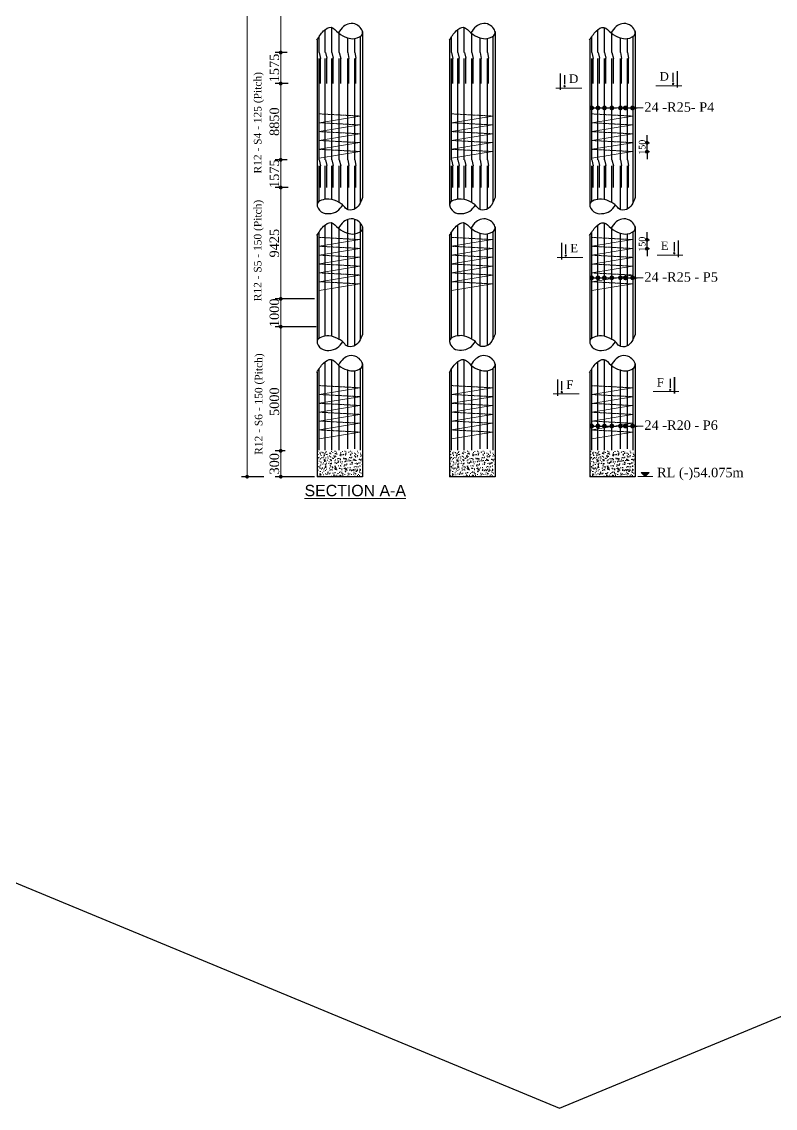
# Model space of a CAD drawing. Header units: millimetres. Extents: x -684453 to 35267, y -286696 to 273430.
# Drawn here: x -294700 to -274802, y 67768 to 96444 of the extents above; entities that cross this region are included whole.
import ezdxf

# ---------------------------------------------------------------- set-up
doc = ezdxf.new("R2010")
doc.units = ezdxf.units.MM
doc.header["$PDMODE"] = 2
doc.linetypes.add('DASHEDX2', pattern=[38.1, 25.4, -12.7])
doc.layers.get('Defpoints').update_dxf_attribs({"lineweight": 13})
for name, color, linetype, lineweight in [('Binder', 136, 'Continuous', 15), ('dim', 4, 'Continuous', 25), ('Dimision', 4, 'Continuous', 9), ('hatch', 65, 'Continuous', 9), ('Pire Line', 11, 'Continuous', 25), ('Reinf.', 12, 'Continuous', 30), ('Text', 7, 'Continuous', 15)]:
    doc.layers.add(name, color=color, linetype=linetype, lineweight=lineweight)
doc.styles.add('ROMANS', font='arial.ttf', dxfattribs={"height": 200})
doc.styles.get("Standard").update_dxf_attribs({"font": 'times.ttf'})
doc.linetypes.add('BATTING', pattern='A,0.00254,-2.54,[134,ltypeshp.shx,S=2.54,R=0,X=-2.54,Y=0],-5.08,[134,ltypeshp.shx,S=2.54,R=180,X=2.54,Y=0],-2.54', length=10.16254)
doc.dimstyles.new('ISO-25', dxfattribs={"dimtxt": 175, "dimasz": 100, "dimexe": 65, "dimexo": 115.625, "dimgap": 40, "dimtad": 1, "dimtoh": 1, "dimdec": 0, "dimtxsty": 'Standard', "dimblk": 'DOT', "dimcen": 300, "dimclrd": 256, "dimclre": 256, "dimclrt": 256, "dimadec": 0, "dimazin": 0, "dimtfac": 1, "dimtdec": 0, "dimtix": 1, "dimtmove": 0, "dimatfit": 3, "dimldrblk": 'DOT', "dimfxl": 75, "dimlwd": -1, "dimarcsym": 0})

# ---------------------------------------------------------------- blocks, each defined once
blk = doc.blocks.new('_Dot')
at = {"color": 0, "linetype": 'ByBlock', "lineweight": -2}
blk.add_line((-0.5, 0), (-1, 0), dxfattribs=at)
at = {"color": 0, "linetype": 'ByBlock', "const_width": 0.5}
blk.add_lwpolyline([(-0.25, 0, 1), (0.25, 0, 1)], format="xyb", close=True, dxfattribs=at)
blk = doc.blocks.new('*D362')
at = {"layer": 'Defpoints', "color": 0, "ltscale": 3, "transparency": 16777216}
for p in [(-287861, 99259), (-287548, 99259), (-287579, 95631)]:
    blk.add_point(p, dxfattribs=at)
at = {"layer": 'Dimision', "color": 1, "lineweight": -2, "ltscale": 3, "transparency": 16777216}
for p, q in [((-287664, 99259), (-288011, 99259)), ((-287694, 95631), (-288011, 95631))]:
    blk.add_line(p, q, dxfattribs=at)
at = {"layer": 'Dimision', "ltscale": 3, "transparency": 16777216}
blk.add_line((-287861, 95731), (-287861, 99159), dxfattribs=at)
at = {"layer": 'Dimision', "ltscale": 3, "transparency": 16777216, "xscale": 100, "yscale": 100, "zscale": 100}
for p, rotation in [((-287861, 99259), 90), ((-287861, 95631), 270)]:
    blk.add_blockref('_Dot', p, dxfattribs=dict(at, rotation=rotation))
at = {"layer": 'Dimision', "ltscale": 3, "transparency": 16777216, "insert": (-288028, 97445), "char_height": 250, "attachment_point": 5, "rotation": 90}
blk.add_mtext('8400', dxfattribs=at)
blk = doc.blocks.new('*D366')
at = {"layer": 'Defpoints', "color": 0, "ltscale": 3, "transparency": 16777216}
for p in [(-287632, 85118), (-287861, 84437), (-287572, 84437)]:
    blk.add_point(p, dxfattribs=at)
at = {"layer": 'Dimision', "color": 1, "lineweight": -2, "ltscale": 3, "transparency": 16777216}
for p, q in [((-287748, 85118), (-288011, 85118)), ((-287687, 84437), (-288011, 84437))]:
    blk.add_line(p, q, dxfattribs=at)
at = {"layer": 'Dimision', "ltscale": 3, "transparency": 16777216}
blk.add_line((-287861, 85018), (-287861, 84537), dxfattribs=at)
at = {"layer": 'Dimision', "ltscale": 3, "transparency": 16777216, "xscale": 100, "yscale": 100, "zscale": 100}
for p, rotation in [((-287861, 85118), 90), ((-287861, 84437), 270)]:
    blk.add_blockref('_Dot', p, dxfattribs=dict(at, rotation=rotation))
at = {"layer": 'Dimision', "ltscale": 3, "transparency": 16777216, "insert": (-288028, 84777), "char_height": 250, "attachment_point": 5, "rotation": 90}
blk.add_mtext('300', dxfattribs=at)
blk = doc.blocks.new('*D368')
at = {"layer": 'Defpoints', "color": 0, "ltscale": 3, "transparency": 16777216}
for p in [(-288749, 116816), (-288361, 116816), (-288194, 84437)]:
    blk.add_point(p, dxfattribs=at)
at = {"layer": 'Dimision', "color": 1, "lineweight": -2, "ltscale": 3, "transparency": 16777216}
for p, q in [((-288477, 116816), (-288899, 116816)), ((-288310, 84437), (-288899, 84437))]:
    blk.add_line(p, q, dxfattribs=at)
at = {"layer": 'Dimision', "ltscale": 3, "transparency": 16777216}
blk.add_line((-288749, 84537), (-288749, 116716), dxfattribs=at)
at = {"layer": 'Dimision', "ltscale": 3, "transparency": 16777216, "xscale": 100, "yscale": 100, "zscale": 100}
for p, rotation in [((-288749, 116816), 90), ((-288749, 84437), 270)]:
    blk.add_blockref('_Dot', p, dxfattribs=dict(at, rotation=rotation))
at = {"layer": 'Dimision', "ltscale": 3, "transparency": 16777216, "insert": (-288916, 100626), "char_height": 250, "attachment_point": 5, "rotation": 90}
blk.add_mtext('59552', dxfattribs=at)
blk = doc.blocks.new('*D370')
at = {"layer": 'Defpoints', "color": 0, "ltscale": 3, "transparency": 16777216}
for p in [(-287861, 95631), (-287579, 95631), (-287548, 94813)]:
    blk.add_point(p, dxfattribs=at)
at = {"layer": 'Dimision', "color": 1, "lineweight": -2, "ltscale": 3, "transparency": 16777216}
for p, q in [((-287694, 95631), (-288011, 95631)), ((-287664, 94813), (-288011, 94813))]:
    blk.add_line(p, q, dxfattribs=at)
at = {"layer": 'Dimision', "ltscale": 3, "transparency": 16777216}
blk.add_line((-287861, 94913), (-287861, 95531), dxfattribs=at)
at = {"layer": 'Dimision', "ltscale": 3, "transparency": 16777216, "xscale": 100, "yscale": 100, "zscale": 100}
for p, rotation in [((-287861, 95631), 90), ((-287861, 94813), 270)]:
    blk.add_blockref('_Dot', p, dxfattribs=dict(at, rotation=rotation))
at = {"layer": 'Dimision', "ltscale": 3, "transparency": 16777216, "insert": (-288029, 95222), "char_height": 250, "attachment_point": 5, "rotation": 90}
blk.add_mtext('1575', dxfattribs=at)
blk = doc.blocks.new('*D369')
at = {"layer": 'Defpoints', "color": 0, "ltscale": 3, "transparency": 16777216}
for p in [(-287579, 94813), (-287861, 92800), (-287579, 92800)]:
    blk.add_point(p, dxfattribs=at)
at = {"layer": 'Dimision', "color": 1, "lineweight": -2, "ltscale": 3, "transparency": 16777216}
for p, q in [((-287694, 94813), (-288011, 94813)), ((-287694, 92800), (-288011, 92800))]:
    blk.add_line(p, q, dxfattribs=at)
at = {"layer": 'Dimision', "ltscale": 3, "transparency": 16777216}
blk.add_line((-287861, 94713), (-287861, 92900), dxfattribs=at)
at = {"layer": 'Dimision', "ltscale": 3, "transparency": 16777216, "xscale": 100, "yscale": 100, "zscale": 100}
for p, rotation in [((-287861, 94813), 90), ((-287861, 92800), 270)]:
    blk.add_blockref('_Dot', p, dxfattribs=dict(at, rotation=rotation))
at = {"layer": 'Dimision', "ltscale": 3, "transparency": 16777216, "insert": (-288028, 93806), "char_height": 250, "attachment_point": 5, "rotation": 90}
blk.add_mtext('8850', dxfattribs=at)
blk = doc.blocks.new('*D422')
at = {"layer": 'Defpoints', "color": 0, "ltscale": 3, "transparency": 16777216}
for p in [(-287861, 92800), (-287579, 92800), (-287548, 92069)]:
    blk.add_point(p, dxfattribs=at)
at = {"layer": 'Dimision', "ltscale": 3, "transparency": 16777216}
for p, q in [((-287861, 92900), (-287861, 93000)), ((-287861, 92069), (-287861, 92800)), ((-287861, 91969), (-287861, 91869))]:
    blk.add_line(p, q, dxfattribs=at)
at = {"layer": 'Dimision', "color": 1, "lineweight": -2, "ltscale": 3, "transparency": 16777216}
for p, q in [((-287694, 92800), (-288011, 92800)), ((-287664, 92069), (-288011, 92069))]:
    blk.add_line(p, q, dxfattribs=at)
at = {"layer": 'Dimision', "ltscale": 3, "transparency": 16777216, "xscale": 100, "yscale": 100, "zscale": 100}
for p, rotation in [((-287861, 92800), 270), ((-287861, 92069), 90)]:
    blk.add_blockref('_Dot', p, dxfattribs=dict(at, rotation=rotation))
at = {"layer": 'Dimision', "ltscale": 3, "transparency": 16777216, "insert": (-288029, 92435), "char_height": 250, "attachment_point": 5, "rotation": 90}
blk.add_mtext('1575', dxfattribs=at)
blk = doc.blocks.new('*D424')
at = {"layer": 'Defpoints', "color": 0, "ltscale": 3, "transparency": 16777216}
for p in [(-287861, 92069), (-287579, 92069), (-286902, 89130)]:
    blk.add_point(p, dxfattribs=at)
at = {"layer": 'Dimision', "color": 1, "lineweight": -2, "ltscale": 3, "transparency": 16777216}
for p, q in [((-287694, 92069), (-288011, 92069)), ((-287018, 89130), (-288011, 89130))]:
    blk.add_line(p, q, dxfattribs=at)
at = {"layer": 'Dimision', "ltscale": 3, "transparency": 16777216}
blk.add_line((-287861, 89230), (-287861, 91969), dxfattribs=at)
at = {"layer": 'Dimision', "ltscale": 3, "transparency": 16777216, "xscale": 100, "yscale": 100, "zscale": 100}
for p, rotation in [((-287861, 92069), 90), ((-287861, 89130), 270)]:
    blk.add_blockref('_Dot', p, dxfattribs=dict(at, rotation=rotation))
at = {"layer": 'Dimision', "ltscale": 3, "transparency": 16777216, "insert": (-288029, 90599), "char_height": 250, "attachment_point": 5, "rotation": 90}
blk.add_mtext('9425', dxfattribs=at)
blk = doc.blocks.new('*D432')
at = {"layer": 'Defpoints', "color": 0, "ltscale": 3, "transparency": 16777216}
for p in [(-278597, 93248), (-278188, 93248), (-278612, 93015)]:
    blk.add_point(p, dxfattribs=at)
at = {"layer": 'Pire Line', "linetype": 'Continuous', "lineweight": -2, "ltscale": 3, "transparency": 16777216}
for p, q in [((-278223, 93248), (-278123, 93248)), ((-278223, 93015), (-278123, 93015))]:
    blk.add_line(p, q, dxfattribs=at)
at = {"layer": 'Pire Line', "linetype": 'Continuous', "ltscale": 3, "transparency": 16777216}
for p, q in [((-278188, 93348), (-278188, 93448)), ((-278188, 93015), (-278188, 93248)), ((-278188, 92915), (-278188, 92815))]:
    blk.add_line(p, q, dxfattribs=at)
at = {"layer": 'Pire Line', "ltscale": 3, "transparency": 16777216, "xscale": 100, "yscale": 100, "zscale": 100}
for p, rotation in [((-278188, 93248), 270), ((-278188, 93015), 90)]:
    blk.add_blockref('_Dot', p, dxfattribs=dict(at, rotation=rotation))
at = {"layer": 'Pire Line', "ltscale": 3, "transparency": 16777216, "insert": (-278317, 93132), "char_height": 175, "attachment_point": 5, "rotation": 90}
blk.add_mtext('150', dxfattribs=at)
blk = doc.blocks.new('*D433')
at = {"layer": 'Defpoints', "color": 0, "ltscale": 3, "transparency": 16777216}
for p in [(-278597, 90689), (-278188, 90689), (-278612, 90456)]:
    blk.add_point(p, dxfattribs=at)
at = {"layer": 'Pire Line', "linetype": 'Continuous', "lineweight": -2, "ltscale": 3, "transparency": 16777216}
for p, q in [((-278223, 90689), (-278123, 90689)), ((-278223, 90456), (-278123, 90456))]:
    blk.add_line(p, q, dxfattribs=at)
at = {"layer": 'Pire Line', "linetype": 'Continuous', "ltscale": 3, "transparency": 16777216}
for p, q in [((-278188, 90789), (-278188, 90889)), ((-278188, 90456), (-278188, 90689)), ((-278188, 90356), (-278188, 90256))]:
    blk.add_line(p, q, dxfattribs=at)
at = {"layer": 'Pire Line', "ltscale": 3, "transparency": 16777216, "xscale": 100, "yscale": 100, "zscale": 100}
for p, rotation in [((-278188, 90689), 270), ((-278188, 90456), 90)]:
    blk.add_blockref('_Dot', p, dxfattribs=dict(at, rotation=rotation))
at = {"layer": 'Pire Line', "ltscale": 3, "transparency": 16777216, "insert": (-278317, 90573), "char_height": 175, "attachment_point": 5, "rotation": 90}
blk.add_mtext('150', dxfattribs=at)
blk = doc.blocks.new('*D586')
at = {"layer": 'Defpoints', "color": 0, "ltscale": 3, "transparency": 16777216}
for p in [(-286851, 89130), (-287861, 88395), (-286812, 88395)]:
    blk.add_point(p, dxfattribs=at)
at = {"layer": 'Dimision', "ltscale": 3, "transparency": 16777216}
for p, q in [((-287861, 89230), (-287861, 89330)), ((-287861, 89130), (-287861, 88395)), ((-287861, 88295), (-287861, 88195))]:
    blk.add_line(p, q, dxfattribs=at)
at = {"layer": 'Dimision', "color": 1, "lineweight": -2, "ltscale": 3, "transparency": 16777216}
for p, q in [((-286966, 89130), (-288011, 89130)), ((-286927, 88395), (-288011, 88395))]:
    blk.add_line(p, q, dxfattribs=at)
at = {"layer": 'Dimision', "ltscale": 3, "transparency": 16777216, "xscale": 100, "yscale": 100, "zscale": 100}
for p, rotation in [((-287861, 89130), 270), ((-287861, 88395), 90)]:
    blk.add_blockref('_Dot', p, dxfattribs=dict(at, rotation=rotation))
at = {"layer": 'Dimision', "ltscale": 3, "transparency": 16777216, "insert": (-288028, 88762), "char_height": 250, "attachment_point": 5, "rotation": 90}
blk.add_mtext('1000', dxfattribs=at)
blk = doc.blocks.new('*D585')
at = {"layer": 'Defpoints', "color": 0, "ltscale": 3, "transparency": 16777216}
for p in [(-287861, 88395), (-286812, 88395), (-286851, 84437)]:
    blk.add_point(p, dxfattribs=at)
at = {"layer": 'Dimision', "color": 1, "lineweight": -2, "ltscale": 3, "transparency": 16777216}
for p, q in [((-286927, 88395), (-288011, 88395)), ((-286966, 84437), (-288011, 84437))]:
    blk.add_line(p, q, dxfattribs=at)
at = {"layer": 'Dimision', "ltscale": 3, "transparency": 16777216}
blk.add_line((-287861, 84537), (-287861, 88295), dxfattribs=at)
at = {"layer": 'Dimision', "ltscale": 3, "transparency": 16777216, "xscale": 100, "yscale": 100, "zscale": 100}
for p, rotation in [((-287861, 88395), 90), ((-287861, 84437), 270)]:
    blk.add_blockref('_Dot', p, dxfattribs=dict(at, rotation=rotation))
at = {"layer": 'Dimision', "ltscale": 3, "transparency": 16777216, "insert": (-288028, 86416), "char_height": 250, "attachment_point": 5, "rotation": 90}
blk.add_mtext('5000', dxfattribs=at)

msp = doc.modelspace()

# ---------------------------------------------------------------- hatches: boundary and pattern name
at = {"layer": 'Dimision', "ltscale": 5}
msp.add_hatch(color=256, dxfattribs=at).paths.add_polyline_path([(-278346.2, 84544.9), (-278134, 84544.9), (-278240.1, 84438.8)])
at = {"layer": 'hatch', "ltscale": 30}
h = msp.add_hatch(dxfattribs=at)
h.set_pattern_fill('AR-CONC', color=256, style=0)
h.set_pattern_definition([(50, (15934.57, -8899.12), (182.18467, -15.939086), [19.05, -209.55]), (355, (15934.57, -8899.12), (-35.24283, 191.05664), [15.24, -167.64]), (100.451, (15949.75, -8900.45), (146.9425, 175.11669), [16.19, -178.09]), (46.1842, (15934.57, -8848.32), (271.07904, -42.04233), [28.575, -314.325]), (96.6356, (15957.16, -8851.83), (237.40423, 247.42556), [24.285, -267.135]), (351.184, (15934.57, -8848.32), (237.4046, 247.42512), [22.86, -251.46]), (21, (15959.97, -8861.02), (151.61488, -102.26552), [19.05, -209.55]), (326, (15959.97, -8861.02), (61.80203, 184.18797), [15.24, -167.64]), (71.4514, (15972.6, -8869.55), (213.41649, 81.92286), [16.19, -178.09]), (37.5, (15934.567, -8899.123), (3.088603, 84.555039), [0, -165.608, 0, -170.18, 0, -168.275]), (7.5, (15934.57, -8899.12), (66.819663, 100.180575), [0, -97.028, 0, -161.798, 0, -64.135]), (327.5, (15877.925, -8899.12), (135.590595, -5.728744), [0, -63.5, 0, -198.12, 0, -262.89]), (317.5, (15852.52, -8899.12), (148.12918, 25.42649), [0, -82.55, 0, -131.572, 0, -186.69])])
h.paths.add_polyline_path([(-285702.1, 85117.6), (-286902.1, 85117.6), (-286902.1, 84436.8), (-285702.1, 84436.8)])
h = msp.add_hatch(dxfattribs=at)
h.set_pattern_fill('AR-CONC', color=256, style=0)
h.set_pattern_definition([(50, (19433.9, -8899.24), (182.18467, -15.939086), [19.05, -209.55]), (355, (19433.9, -8899.24), (-35.24283, 191.05664), [15.24, -167.64]), (100.451, (19449.08, -8900.57), (146.9425, 175.11669), [16.19, -178.09]), (46.1842, (19433.9, -8848.44), (271.07904, -42.04233), [28.575, -314.325]), (96.6356, (19456.5, -8851.95), (237.40423, 247.42556), [24.285, -267.135]), (351.184, (19433.9, -8848.44), (237.4046, 247.42512), [22.86, -251.46]), (21, (19459.3, -8861.14), (151.61488, -102.26552), [19.05, -209.55]), (326, (19459.3, -8861.14), (61.80203, 184.18797), [15.24, -167.64]), (71.4514, (19471.93, -8869.67), (213.41649, 81.92286), [16.19, -178.09]), (37.5, (19433.9, -8899.244), (3.088603, 84.555039), [0, -165.608, 0, -170.18, 0, -168.275]), (7.5, (19433.9, -8899.24), (66.819663, 100.180575), [0, -97.028, 0, -161.798, 0, -64.135]), (327.5, (19377.26, -8899.244), (135.590595, -5.728744), [0, -63.5, 0, -198.12, 0, -262.89]), (317.5, (19351.86, -8899.24), (148.12918, 25.42649), [0, -82.55, 0, -131.572, 0, -186.69])])
h.paths.add_polyline_path([(-282202.8, 85117.5), (-283402.8, 85117.5), (-283402.8, 84436.7), (-282202.8, 84436.7)])
h = msp.add_hatch(dxfattribs=at)
h.set_pattern_fill('AR-CONC', color=256, style=0)
h.set_pattern_definition([(50, (23134.57, -8900.2), (182.18467, -15.939086), [19.05, -209.55]), (355, (23134.57, -8900.2), (-35.24283, 191.05664), [15.24, -167.64]), (100.451, (23149.75, -8901.53), (146.9425, 175.11669), [16.19, -178.09]), (46.1842, (23134.57, -8849.4), (271.07904, -42.04233), [28.575, -314.325]), (96.6356, (23157.16, -8852.9), (237.40423, 247.42556), [24.285, -267.135]), (351.184, (23134.57, -8849.4), (237.4046, 247.42512), [22.86, -251.46]), (21, (23159.97, -8862.1), (151.61488, -102.26552), [19.05, -209.55]), (326, (23159.97, -8862.1), (61.80203, 184.18797), [15.24, -167.64]), (71.4514, (23172.6, -8870.63), (213.41649, 81.92286), [16.19, -178.09]), (37.5, (23134.567, -8900.206), (3.088603, 84.555039), [0, -165.608, 0, -170.18, 0, -168.275]), (7.5, (23134.57, -8900.21), (66.819663, 100.180575), [0, -97.028, 0, -161.798, 0, -64.135]), (327.5, (23077.925, -8900.206), (135.590595, -5.728744), [0, -63.5, 0, -198.12, 0, -262.89]), (317.5, (23052.52, -8900.21), (148.12918, 25.42649), [0, -82.55, 0, -131.572, 0, -186.69])])
h.paths.add_polyline_path([(-278502.1, 85116.5), (-279702.1, 85116.5), (-279702.1, 84435.7), (-278502.1, 84435.7)])
at = {"layer": 'Text'}
for points in [[(-280366.9, 94759.6, 1), (-280366.9, 94723.8, 1)], [(-277500.8, 94821, -1), (-277500.8, 94785.1, -1)], [(-277470.2, 90350, -1), (-277470.2, 90314.1, -1)], [(-280336.2, 90288.6, 1), (-280336.2, 90252.7, 1)], [(-280440.1, 86685.7, 1), (-280440.1, 86649.8, 1)], [(-277574.1, 86747.1, -1), (-277574.1, 86711.2, -1)]]:
    msp.add_hatch(color=256, dxfattribs=at).paths.add_polyline_path(points)

# ---------------------------------------------------------------- linework, layer by layer
at = {"layer": 'Binder', "linetype": 'DASHEDX2', "ltscale": 0.007}
for p, q in [((-285771.7, 93953.7), (-286850.5, 94012.3)), ((-285771.7, 93719.9), (-286850.5, 93778.5)), ((-282272.4, 93953.6), (-283351.2, 94012.2)), ((-282272.4, 93719.7), (-283351.2, 93778.4)), ((-278571.7, 93952.6), (-279650.5, 94011.3)), ((-278571.7, 93718.8), (-279650.5, 93777.4)), ((-285771.7, 93486.1), (-286850.5, 93544.7)), ((-282272.4, 93485.9), (-283351.2, 93544.6)), ((-278571.7, 93485), (-279650.5, 93543.6)), ((-285771.7, 93252.2), (-286850.5, 93310.9)), ((-282272.4, 93252.1), (-283351.2, 93310.8)), ((-278571.7, 93251.2), (-279650.5, 93309.8)), ((-285771.7, 93018.4), (-286850.5, 93077.1)), ((-282272.4, 93018.3), (-283351.2, 93077)), ((-278571.7, 93017.4), (-279650.5, 93076)), ((-285771.7, 90693.5), (-286850.5, 90752.2)), ((-282272.4, 90693.4), (-283351.2, 90752)), ((-278571.7, 90692.4), (-279650.5, 90751.1)), ((-285771.7, 90459.7), (-286850.5, 90518.3)), ((-282272.4, 90459.6), (-283351.2, 90518.2)), ((-278571.7, 90458.6), (-279650.5, 90517.3)), ((-285771.7, 90225.9), (-286850.5, 90284.5)), ((-285771.7, 89992.1), (-286850.5, 90050.7)), ((-282272.4, 90225.8), (-283351.2, 90284.4)), ((-282272.4, 89991.9), (-283351.2, 90050.6)), ((-278571.7, 90224.8), (-279650.5, 90283.5)), ((-278571.7, 89991), (-279650.5, 90049.6)), ((-285771.7, 89758.3), (-286850.5, 89816.9)), ((-282272.4, 89758.1), (-283351.2, 89816.8)), ((-278571.7, 89757.2), (-279650.5, 89815.8)), ((-285771.7, 89524.4), (-286850.5, 89583.1)), ((-282272.4, 89524.3), (-283351.2, 89583)), ((-278571.7, 89523.4), (-279650.5, 89582)), ((-285771.7, 86782.1), (-286850.5, 86840.8)), ((-285771.7, 86548.3), (-286850.5, 86607)), ((-282272.4, 86782), (-283351.2, 86840.7)), ((-282272.4, 86548.2), (-283351.2, 86606.8)), ((-278571.7, 86781), (-279650.5, 86839.7)), ((-278571.7, 86547.2), (-279650.5, 86605.9)), ((-285771.7, 86314.5), (-286850.5, 86373.2)), ((-282272.4, 86314.4), (-283351.2, 86373)), ((-278571.7, 86313.4), (-279650.5, 86372.1)), ((-285771.7, 86080.7), (-286850.5, 86139.4)), ((-282272.4, 86080.6), (-283351.2, 86139.2)), ((-278571.7, 86079.6), (-279650.5, 86138.3)), ((-285771.7, 85846.9), (-286850.5, 85905.5)), ((-282272.4, 85846.8), (-283351.2, 85905.4)), ((-278571.7, 85845.8), (-279650.5, 85904.5)), ((-285771.7, 85613.1), (-286850.5, 85671.7)), ((-282272.4, 85612.9), (-283351.2, 85671.6)), ((-278571.7, 85612), (-279650.5, 85670.6))]:
    msp.add_line(p, q, dxfattribs=at)
at = {"layer": 'Binder', "ltscale": 5}
for p, q in [((-286850.5, 93778.5), (-285771.7, 93953.7)), ((-283351.2, 93778.4), (-282272.4, 93953.6)), ((-279650.5, 93777.4), (-278571.7, 93952.6)), ((-286850.5, 93544.7), (-285771.7, 93719.9)), ((-286850.5, 93310.9), (-285771.7, 93486.1)), ((-283351.2, 93544.6), (-282272.4, 93719.7)), ((-283351.2, 93310.8), (-282272.4, 93485.9)), ((-279650.5, 93543.6), (-278571.7, 93718.8)), ((-279650.5, 93309.8), (-278571.7, 93485)), ((-286850.5, 93077.1), (-285771.7, 93252.2)), ((-283351.2, 93077), (-282272.4, 93252.1)), ((-279650.5, 93076), (-278571.7, 93251.2)), ((-286850.5, 92843.3), (-285771.7, 93018.4)), ((-283351.2, 92843.2), (-282272.4, 93018.3)), ((-279650.5, 92842.2), (-278571.7, 93017.4)), ((-286850.5, 90518.3), (-285771.7, 90693.5)), ((-283351.2, 90518.2), (-282272.4, 90693.4)), ((-279650.5, 90517.3), (-278571.7, 90692.4)), ((-286850.5, 90284.5), (-285771.7, 90459.7)), ((-283351.2, 90284.4), (-282272.4, 90459.6)), ((-279650.5, 90283.5), (-278571.7, 90458.6)), ((-286850.5, 90050.7), (-285771.7, 90225.9)), ((-283351.2, 90050.6), (-282272.4, 90225.8)), ((-279650.5, 90049.6), (-278571.7, 90224.8)), ((-286850.5, 89816.9), (-285771.7, 89992.1)), ((-286850.5, 89583.1), (-285771.7, 89758.3)), ((-283351.2, 89816.8), (-282272.4, 89991.9)), ((-283351.2, 89583), (-282272.4, 89758.1)), ((-279650.5, 89815.8), (-278571.7, 89991)), ((-279650.5, 89582), (-278571.7, 89757.2)), ((-286850.5, 89349.3), (-285771.7, 89524.4)), ((-283351.2, 89349.2), (-282272.4, 89524.3)), ((-279650.5, 89348.2), (-278571.7, 89523.4)), ((-286850.5, 86607), (-285771.7, 86782.1)), ((-283351.2, 86606.8), (-282272.4, 86782)), ((-279650.5, 86605.9), (-278571.7, 86781)), ((-286850.5, 86373.2), (-285771.7, 86548.3)), ((-286850.5, 86139.4), (-285771.7, 86314.5)), ((-283351.2, 86373), (-282272.4, 86548.2)), ((-283351.2, 86139.2), (-282272.4, 86314.4)), ((-279650.5, 86372.1), (-278571.7, 86547.2)), ((-279650.5, 86138.3), (-278571.7, 86313.4)), ((-286850.5, 85905.5), (-285771.7, 86080.7)), ((-283351.2, 85905.4), (-282272.4, 86080.6)), ((-279650.5, 85904.5), (-278571.7, 86079.6)), ((-286850.5, 85671.7), (-285771.7, 85846.9)), ((-283351.2, 85671.6), (-282272.4, 85846.8)), ((-279650.5, 85670.6), (-278571.7, 85845.8)), ((-286850.5, 85437.9), (-285771.7, 85613.1)), ((-283351.2, 85437.8), (-282272.4, 85612.9)), ((-279650.5, 85436.8), (-278571.7, 85612))]:
    msp.add_line(p, q, dxfattribs=at)
at = {"layer": 'dim', "ltscale": 30}
for points in [[(-286904.1, 95954.8), (-286727.8, 96199.6), (-286530.1, 96296.2), (-286337.9, 96148.1), (-286102.3, 96020.9), (-285911.7, 95998.8), (-285702.1, 96131.8), (-285854.4, 96362.6), (-286050.3, 96391.2), (-286200, 96317.3), (-286337.9, 96148.1)], [(-283404.8, 95954.7), (-283228.4, 96199.4), (-283030.8, 96296.1), (-282838.5, 96148), (-282603, 96020.8), (-282412.3, 95998.7), (-282202.8, 96131.6), (-282355.1, 96362.5), (-282551, 96391), (-282700.7, 96317.1), (-282838.5, 96148)], [(-279704.1, 95953.7), (-279527.8, 96198.5), (-279330.1, 96295.1), (-279137.9, 96147), (-278902.3, 96019.8), (-278711.7, 95997.7), (-278502.1, 96130.7), (-278654.4, 96361.5), (-278850.3, 96390.1), (-279000, 96316.2), (-279137.9, 96147)], [(-285702.1, 91801.8), (-285929.7, 91492), (-286119.6, 91499.4), (-286220.8, 91605.4), (-286318.1, 91671.3), (-286592.4, 91763), (-286902.1, 91625.7), (-286790, 91427), (-286587.1, 91379.2), (-286368, 91447.9), (-286220.8, 91605.4)], [(-282202.8, 91801.7), (-282430.4, 91491.8), (-282620.3, 91499.3), (-282721.4, 91605.3), (-282818.8, 91671.1), (-283093, 91762.9), (-283402.8, 91625.6), (-283290.6, 91426.9), (-283087.8, 91379.1), (-282868.7, 91447.8), (-282721.4, 91605.3)], [(-278502.1, 91800.7), (-278729.7, 91490.9), (-278919.6, 91498.3), (-279020.8, 91604.3), (-279118.1, 91670.2), (-279392.4, 91761.9), (-279702.1, 91624.6), (-279590, 91425.9), (-279387.1, 91378.2), (-279168, 91446.8), (-279020.8, 91604.3)], [(-286904.1, 90799.4), (-286727.8, 91044.1), (-286530.1, 91140.7), (-286337.9, 90992.6), (-286102.3, 90865.5), (-285911.7, 90843.4), (-285702.1, 90976.3), (-285854.4, 91207.1), (-286050.3, 91235.7), (-286200, 91161.8), (-286337.9, 90992.6)], [(-283404.8, 90799.2), (-283228.4, 91044), (-283030.8, 91140.6), (-282838.5, 90992.5), (-282603, 90865.4), (-282412.3, 90843.3), (-282202.8, 90976.2), (-282355.1, 91207), (-282551, 91235.6), (-282700.7, 91161.7), (-282838.5, 90992.5)], [(-279704.1, 90798.3), (-279527.8, 91043.1), (-279330.1, 91139.7), (-279137.9, 90991.6), (-278902.3, 90864.4), (-278711.7, 90842.3), (-278502.1, 90975.2), (-278654.4, 91206.1), (-278850.3, 91234.6), (-279000, 91160.7), (-279137.9, 90991.6)], [(-285702.1, 88191.9), (-285929.7, 87882), (-286119.6, 87889.5), (-286220.8, 87995.5), (-286318.1, 88061.3), (-286592.4, 88153.1), (-286902.1, 88015.8), (-286790, 87817.1), (-286587.1, 87769.3), (-286368, 87838), (-286220.8, 87995.5)], [(-282202.8, 88197.3), (-282430.4, 87887.5), (-282620.3, 87894.9), (-282721.4, 88000.9), (-282818.8, 88066.8), (-283093, 88158.5), (-283402.8, 88021.2), (-283290.6, 87822.5), (-283087.8, 87774.8), (-282868.7, 87843.4), (-282721.4, 88000.9)], [(-278502.1, 88190.8), (-278729.7, 87881), (-278919.6, 87888.4), (-279020.8, 87994.4), (-279118.1, 88060.3), (-279392.4, 88152), (-279702.1, 88014.7), (-279590, 87816), (-279387.1, 87768.2), (-279168, 87836.9), (-279020.8, 87994.4)], [(-286904.1, 87189.4), (-286727.8, 87434.2), (-286530.1, 87530.8), (-286337.9, 87382.7), (-286102.3, 87255.6), (-285911.7, 87233.5), (-285702.1, 87366.4), (-285854.4, 87597.2), (-286050.3, 87625.8), (-286200, 87551.9), (-286337.9, 87382.7)], [(-283404.8, 87189.3), (-283228.4, 87434.1), (-283030.8, 87530.7), (-282838.5, 87382.6), (-282603, 87255.5), (-282412.3, 87233.3), (-282202.8, 87366.3), (-282355.1, 87597.1), (-282551, 87625.7), (-282700.7, 87551.8), (-282838.5, 87382.6)], [(-279704.1, 87188.4), (-279527.8, 87433.1), (-279330.1, 87529.7), (-279137.9, 87381.6), (-278902.3, 87254.5), (-278711.7, 87232.4), (-278502.1, 87365.3), (-278654.4, 87596.1), (-278850.3, 87624.7), (-279000, 87550.8), (-279137.9, 87381.6)]]:
    msp.add_spline(points, degree=3, dxfattribs=at)
at = {"layer": 'Dimision', "ltscale": 5}
for p, q in [((-285907.1, 96339.3), (-285907.1, 96339.3)), ((-285907.1, 96339.3), (-285907.1, 96339.3)), ((-282407.8, 96339.2), (-282407.8, 96339.2)), ((-282407.8, 96339.2), (-282407.8, 96339.2)), ((-285907.1, 91183.9), (-285907.1, 91183.9)), ((-285907.1, 91183.9), (-285907.1, 91183.9)), ((-282407.8, 91183.7), (-282407.8, 91183.7)), ((-282407.8, 91183.7), (-282407.8, 91183.7)), ((-278036.9, 84438.8), (-278433.8, 84438.8))]:
    msp.add_line(p, q, dxfattribs=at)
msp.add_lwpolyline([(-278346.2, 84544.9), (-278134, 84544.9), (-278240.1, 84438.8)], close=True, dxfattribs=at)
at = {"layer": 'Pire Line', "ltscale": 3}
for p, q in [((-285702.1, 96184.1), (-285702.1, 91801.8)), ((-282202.8, 96183.9), (-282202.8, 91801.7)), ((-278502.1, 96183), (-278502.1, 91800.7)), ((-286902.1, 95958.3), (-286902.1, 91589.9)), ((-283402.8, 95958.2), (-283402.8, 91589.8)), ((-279702.1, 95957.2), (-279702.1, 91588.8)), ((-285702.1, 91028.6), (-285702.1, 88191.9)), ((-282202.8, 91028.5), (-282202.8, 88197.3)), ((-278502.1, 91027.5), (-278502.1, 88190.8)), ((-286902.1, 90802.9), (-286902.1, 87980)), ((-283402.8, 90802.8), (-283402.8, 87985.4)), ((-279702.1, 90801.8), (-279702.1, 87978.9)), ((-286902.1, 87193), (-286902.1, 84436.8)), ((-285702.1, 87418.7), (-285702.1, 84436.8)), ((-283402.8, 87192.9), (-283402.8, 84436.7)), ((-282202.8, 87418.6), (-282202.8, 84436.7)), ((-279702.1, 87191.9), (-279702.1, 84435.7)), ((-278502.1, 87417.6), (-278502.1, 84435.7)), ((-285702.1, 84436.8), (-286902.1, 84436.8)), ((-282202.8, 84436.7), (-283402.8, 84436.7)), ((-278502.1, 84435.7), (-279702.1, 84435.7))]:
    msp.add_line(p, q, dxfattribs=at)
at = {"layer": 'Pire Line', "color": 3, "linetype": 'BATTING', "ltscale": 150}
msp.add_lwpolyline([(-238454.8, 109811.3), (-250768.9, 139540.2), (-280497.8, 151854.3), (-310226.7, 139540.2), (-322540.8, 109811.3), (-310226.7, 80082.4), (-280497.8, 67768.2), (-250768.9, 80082.4)], close=True, dxfattribs=at)
at = {"layer": 'Reinf.', "ltscale": 5}
for p, q in [((-286318.5, 95634), (-286318.5, 96131.4)), ((-282819.1, 95633.9), (-282819.1, 96131.3)), ((-279118.5, 95633), (-279118.5, 96130.4)), ((-286850.5, 95634), (-286811.7, 95475.5)), ((-286682.3, 95634), (-286646, 95482.1)), ((-286509.3, 95634), (-286473, 95482.1)), ((-286318.5, 95634), (-286277.6, 95470.3)), ((-286090.5, 95634), (-286064.2, 95477.3)), ((-285901.1, 95634), (-285874.8, 95480.5)), ((-283351.2, 95633.9), (-283312.4, 95475.3)), ((-283182.9, 95633.9), (-283146.6, 95481.9)), ((-283009.9, 95633.9), (-282973.6, 95481.9)), ((-282819.1, 95633.9), (-282778.3, 95470.2)), ((-282591.2, 95633.9), (-282564.8, 95477.1)), ((-282401.8, 95633.9), (-282375.4, 95480.4)), ((-279650.5, 95633), (-279611.7, 95474.4)), ((-279482.3, 95633), (-279446, 95481)), ((-279309.3, 95633), (-279273, 95481)), ((-279118.5, 95633), (-279077.6, 95469.2)), ((-278890.5, 95633), (-278864.2, 95476.2)), ((-278701.1, 95633), (-278674.8, 95479.4)), ((-286811.7, 94812.5), (-286811.7, 95475.5)), ((-286646, 94812.5), (-286646, 95482.1)), ((-286474.9, 94812.5), (-286474.9, 95487.2)), ((-286318.5, 92803.2), (-286318.5, 95475.5)), ((-286277.6, 94812.5), (-286277.6, 95470.3)), ((-286064.2, 94812.5), (-286064.2, 95477.3)), ((-285874.8, 94812.5), (-285874.8, 95480.5)), ((-283312.4, 94812.5), (-283312.4, 95475.3)), ((-283146.6, 94812.5), (-283146.6, 95481.9)), ((-282975.6, 94812.5), (-282975.6, 95487.1)), ((-282819.1, 92803.1), (-282819.1, 95475.3)), ((-282778.3, 94812.5), (-282778.3, 95470.2)), ((-282564.8, 94812.5), (-282564.8, 95477.1)), ((-282375.4, 94812.5), (-282375.4, 95480.4)), ((-279611.7, 94812.5), (-279611.7, 95474.4)), ((-279446, 94812.5), (-279446, 95481)), ((-279274.9, 94812.5), (-279274.9, 95486.1)), ((-279118.5, 92802.1), (-279118.5, 95474.4)), ((-279077.6, 94812.5), (-279077.6, 95469.2)), ((-278864.2, 94812.5), (-278864.2, 95476.2)), ((-278674.8, 94812.5), (-278674.8, 95479.4)), ((-286850.5, 92803.2), (-286811.7, 92644.6)), ((-286811.7, 92068.8), (-286811.7, 92644.6)), ((-286682.3, 92803.2), (-286646, 92651.2)), ((-286646, 92068.8), (-286646, 92651.2)), ((-286509.3, 92803.2), (-286473, 92651.2)), ((-286474.9, 92068.8), (-286474.9, 92656.4)), ((-286318.5, 92803.2), (-286277.6, 92639.5)), ((-286318.5, 91671.4), (-286318.5, 92644.6)), ((-286277.6, 92068.8), (-286277.6, 92639.5)), ((-286090.5, 92803.2), (-286064.2, 92646.4)), ((-286064.2, 92068.8), (-286064.2, 92646.4)), ((-285901.1, 92803.2), (-285874.8, 92649.7)), ((-285874.8, 92068.8), (-285874.8, 92649.7)), ((-283351.2, 92803.1), (-283312.4, 92644.5)), ((-283312.4, 92068.8), (-283312.4, 92644.5)), ((-283182.9, 92803.1), (-283146.6, 92651.1)), ((-283146.6, 92068.8), (-283146.6, 92651.1)), ((-283009.9, 92803.1), (-282973.6, 92651.1)), ((-282975.6, 92068.8), (-282975.6, 92656.2)), ((-282819.1, 92803.1), (-282778.3, 92639.3)), ((-282819.1, 91671.3), (-282819.1, 92644.6)), ((-282778.3, 92068.8), (-282778.3, 92639.3)), ((-282591.2, 92803.1), (-282564.8, 92646.3)), ((-282564.8, 92068.8), (-282564.8, 92646.3)), ((-282401.8, 92803.1), (-282375.4, 92649.5)), ((-282375.4, 92068.8), (-282375.4, 92649.5)), ((-279650.5, 92802.1), (-279611.7, 92643.5)), ((-279611.7, 92068.8), (-279611.7, 92643.5)), ((-279482.3, 92802.1), (-279446, 92650.1)), ((-279446, 92068.8), (-279446, 92650.1)), ((-279309.3, 92802.1), (-279273, 92650.1)), ((-279274.9, 92068.8), (-279274.9, 92655.3)), ((-279118.5, 92802.1), (-279077.6, 92638.4)), ((-279118.5, 91670.4), (-279118.5, 92644.6)), ((-279077.6, 92068.8), (-279077.6, 92638.4)), ((-278890.5, 92802.1), (-278864.2, 92645.3)), ((-278864.2, 92068.8), (-278864.2, 92645.3)), ((-278701.1, 92802.1), (-278674.8, 92648.6)), ((-278674.8, 92068.8), (-278674.8, 92648.6)), ((-286318.5, 88061.5), (-286318.5, 91021.7)), ((-282819.1, 88066.9), (-282819.1, 91021.6)), ((-279118.5, 88060.4), (-279118.5, 91020.7)), ((-286318.5, 85137.4), (-286318.5, 87366.1)), ((-282819.1, 85137.2), (-282819.1, 87366)), ((-279118.5, 85136.3), (-279118.5, 87365))]:
    msp.add_line(p, q, dxfattribs=at)
for points in [[(-286684.8, 95634), (-286684.8, 96236.4)], [(-286513.8, 95634), (-286513.8, 96292.7)], [(-283185.5, 95633.9), (-283185.5, 96236.3)], [(-283014.5, 95633.9), (-283014.5, 96292.6)], [(-279484.8, 95633), (-279484.8, 96235.3)], [(-279313.8, 95633), (-279313.8, 96291.6)], [(-286850.5, 95634), (-286850.5, 96045.9)], [(-286090.5, 95634), (-286090.5, 96017.4)], [(-285901.1, 95634), (-285901.1, 96000.4)], [(-285754.6, 91679.2), (-285754.6, 96060.8)], [(-283351.2, 95633.9), (-283351.2, 96045.8)], [(-282591.2, 95633.9), (-282591.2, 96017.2)], [(-282401.8, 95633.9), (-282401.8, 96000.3)], [(-282255.3, 91679.1), (-282255.3, 96060.7)], [(-279650.5, 95633), (-279650.5, 96044.8)], [(-278890.5, 95633), (-278890.5, 96016.3)], [(-278701.1, 95633), (-278701.1, 95999.4)], [(-278554.6, 91678.2), (-278554.6, 96059.7)], [(-286850.5, 92803.2), (-286850.5, 95475.5)], [(-286684.8, 92803.2), (-286684.8, 95475.5)], [(-286513.8, 92803.2), (-286513.8, 95475.5)], [(-286090.5, 92803.2), (-286090.5, 95475.5)], [(-285901.1, 92803.2), (-285901.1, 95475.5)], [(-283351.2, 92803.1), (-283351.2, 95475.3)], [(-283185.5, 92803.2), (-283185.5, 95475.3)], [(-283014.5, 92803.2), (-283014.5, 95475.3)], [(-282591.2, 92803.1), (-282591.2, 95475.3)], [(-282401.8, 92803.1), (-282401.8, 95475.3)], [(-279650.5, 92802.1), (-279650.5, 95474.4)], [(-279484.8, 92803.2), (-279484.8, 95474.4)], [(-279313.8, 92803.2), (-279313.8, 95474.4)], [(-278890.5, 92802.1), (-278890.5, 95474.4)], [(-278701.1, 92802.1), (-278701.1, 95474.4)], [(-286850.5, 91699.6), (-286850.5, 92644.6)], [(-286684.8, 91758.2), (-286684.8, 92644.6)], [(-286513.8, 91753.1), (-286513.8, 92644.6)], [(-286090.5, 91485.4), (-286090.5, 92644.6)], [(-285901.1, 91505.1), (-285901.1, 92644.6)], [(-283351.2, 91699.5), (-283351.2, 92644.6)], [(-283185.5, 91758.1), (-283185.5, 92644.6)], [(-283014.5, 91753), (-283014.5, 92644.6)], [(-282591.2, 91485.3), (-282591.2, 92644.6)], [(-282401.8, 91505), (-282401.8, 92644.6)], [(-279650.5, 91698.5), (-279650.5, 92644.6)], [(-279484.8, 91757.1), (-279484.8, 92644.6)], [(-279313.8, 91752), (-279313.8, 92644.6)], [(-278890.5, 91484.4), (-278890.5, 92644.6)], [(-278701.1, 91504), (-278701.1, 92644.6)], [(-286090.5, 87875.5), (-286090.5, 91224.2)], [(-285901.1, 87895.2), (-285901.1, 91227.7)], [(-286684.8, 88148.3), (-286684.8, 91080.9)], [(-286513.8, 88143.2), (-286513.8, 91137.3)], [(-285754.6, 88069.3), (-285754.6, 91125.3)], [(-283185.5, 88153.7), (-283185.5, 91080.8)], [(-283014.5, 88148.6), (-283014.5, 91137.2)], [(-282255.3, 88074.8), (-282255.3, 90905.2)], [(-279484.8, 88147.2), (-279484.8, 91079.9)], [(-279313.8, 88142.1), (-279313.8, 91136.2)], [(-278554.6, 88068.2), (-278554.6, 90904.3)], [(-286850.5, 88089.7), (-286850.5, 90890.5)], [(-283351.2, 88095.1), (-283351.2, 90890.4)], [(-282591.2, 87881), (-282591.2, 90861.8)], [(-282401.8, 87900.6), (-282401.8, 90844.9)], [(-279650.5, 88088.6), (-279650.5, 90889.4)], [(-278890.5, 87874.4), (-278890.5, 90860.8)], [(-278701.1, 87894.1), (-278701.1, 90843.9)], [(-286684.8, 85137.4), (-286684.8, 87471)], [(-286513.8, 85137.4), (-286513.8, 87527.4)], [(-283185.5, 85137.2), (-283185.5, 87470.9)], [(-283014.5, 85137.2), (-283014.5, 87527.3)], [(-279484.8, 85136.3), (-279484.8, 87469.9)], [(-279313.8, 85136.3), (-279313.8, 87526.3)], [(-286850.5, 85137.4), (-286850.5, 87280.6)], [(-286090.5, 85175.2), (-286090.5, 87252)], [(-285901.1, 85175.2), (-285901.1, 87235.1)], [(-285754.6, 85137.4), (-285754.6, 87295.4)], [(-283351.2, 85137.2), (-283351.2, 87280.5)], [(-282591.2, 85175.1), (-282591.2, 87251.9)], [(-282401.8, 85175.1), (-282401.8, 87235)], [(-282255.3, 85137.2), (-282255.3, 87295.3)], [(-279650.5, 85136.3), (-279650.5, 87279.5)], [(-278890.5, 85174.1), (-278890.5, 87250.9)], [(-278701.1, 85174.1), (-278701.1, 87234)], [(-278554.6, 85136.3), (-278554.6, 87294.3)]]:
    msp.add_lwpolyline(points, dxfattribs=at)
at = {"layer": 'Text'}
for p, q in [((-279911.6, 94693.6), (-280595.7, 94693.6)), ((-277956.1, 94754.9), (-277272, 94754.9)), ((-279880.9, 90222.5), (-280565.1, 90222.5)), ((-277925.4, 90283.9), (-277241.3, 90283.9)), ((-279984.8, 86619.6), (-280669, 86619.6)), ((-278029.3, 86681), (-277345.2, 86681))]:
    msp.add_line(p, q, dxfattribs=at)
at = {"layer": 'Text', "const_width": 35.9}
for points in [[(-280477.1, 94638.7), (-280477.1, 95081.1)], [(-280366.9, 94787.2), (-280366.9, 95036.7)], [(-277500.8, 94848.5), (-277500.8, 95098.1)], [(-277390.6, 94700), (-277390.6, 95142.4)], [(-280446.4, 90167.6), (-280446.4, 90610)], [(-277470.2, 90377.5), (-277470.2, 90627)], [(-277359.9, 90229), (-277359.9, 90671.4)], [(-280336.2, 90316.2), (-280336.2, 90565.7)], [(-280550.3, 86564.7), (-280550.3, 87007.1)], [(-280440.1, 86713.2), (-280440.1, 86962.8)], [(-277574.1, 86774.6), (-277574.1, 87024.1)], [(-277463.8, 86626.1), (-277463.8, 87068.5)]]:
    msp.add_lwpolyline(points, dxfattribs=at)
at = {"layer": 'Text'}
for centre in [(-280366.9, 94741.7), (-277500.8, 94803.1), (-277470.2, 90332), (-280336.2, 90270.7), (-280440.1, 86667.8), (-277574.1, 86729.1)]:
    msp.add_circle(centre, 17.9, dxfattribs=at)

# ---------------------------------------------------------------- texts
at = {"layer": 'Dimision', "ltscale": 3, "char_height": 200, "attachment_point": 5, "rotation": 90}
for s, insert in [('R12 - S4 - 125 (Pitch)', (-288438.1, 93777.5)), ('R12 - S5 - 150 (Pitch)', (-288438.1, 90405.3)), ('R12 - S6 - 150 (Pitch)', (-288412.5, 86353.3))]:
    msp.add_mtext(s, dxfattribs=dict(at, insert=insert))
at = {"layer": 'Text'}
for s, height, p in [('D', 224.2, (-280247.9, 94828.4)), ('D', 224.2, (-277857.8, 94889.8)), ('24 -R25- P4', 250, (-278258.2, 94066.4)), ('E', 224.2, (-277827.1, 90418.7)), ('E', 224.2, (-280217.2, 90357.4)), ('24 -R25 - P5', 250, (-278258.2, 89583.1)), ('F', 224.2, (-280321.1, 86754.5)), ('F', 224.2, (-277931, 86815.8)), ('24 -R20 - P6', 250, (-278258.2, 85671.7)), ('RL (-)54.075m', 250, (-277923.6, 84422.1))]:
    msp.add_text(s, height=height, dxfattribs=at).set_placement(p)
at = {"layer": 'Text', "style": 'ROMANS'}
msp.add_text('%%USECTION A-A', height=300, dxfattribs=at).set_placement((-287232, 83921.2))

# ---------------------------------------------------------------- dimensions: what is measured, and where the dimension line sits
at = {"layer": 'Dimision', "ltscale": 3}
for base, p1, p2, angle, text, picture, middle in [((-288748.7, 116815.6), (-288194.5, 84436.8), (-288361.3, 116815.6), 90, '59552', '*D368', (-288916.2, 100626.2)), ((-287861.2, 99258.6), (-287578.6, 95631.3), (-287547.9, 99258.6), 90, '8400', '*D362', (-288028.4, 97444.9)), ((-287861.2, 95631.3), (-287547.9, 94812.5), (-287578.6, 95631.3), 90, '1575', '*D370', (-288028.7, 95221.9)), ((-287861.2, 92800.4), (-287578.6, 94812.5), (-287578.6, 92800.4), 270, '8850', '*D369', (-288028.4, 93806.5)), ((-287861.2, 92800.4), (-287547.9, 92068.8), (-287578.6, 92800.4), 90, '1575', '*D422', (-288028.7, 92434.6)), ((-287861.2, 92068.8), (-286902.1, 89129.6), (-287578.6, 92068.8), 90, '9425', '*D424', (-288028.7, 90599.2)), ((-287861.2, 88395.2), (-286850.5, 89129.6), (-286811.7, 88395.2), 270, '1000', '*D586', (-288028.4, 88762.4)), ((-287861.2, 88395.2), (-286850.5, 84436.8), (-286811.7, 88395.2), 90, '5000', '*D585', (-288028.4, 86416)), ((-287861.2, 84436.8), (-287632.1, 85117.6), (-287571.6, 84436.8), 90, '300', '*D366', (-288028.4, 84777.2))]:
    dim = msp.add_linear_dim(base=base, p1=p1, p2=p2, angle=angle, text=text, dimstyle='ISO-25', override={"dimtxt": 250, "dimexe": 150, "dimclre": 1}, dxfattribs=at)
    dim.commit()
    dim.dimension.update_dxf_attribs({"geometry": picture, "text_midpoint": middle})
at = {"layer": 'Pire Line', "ltscale": 3}
for base, p1, p2, picture, middle in [((-278188.4, 93248), (-278611.6, 93015.1), (-278597, 93248), '*D432', (-278317.4, 93131.6)), ((-278188.4, 90689.3), (-278611.6, 90456.4), (-278597, 90689.3), '*D433', (-278317.4, 90572.8))]:
    dim = msp.add_linear_dim(base=base, p1=p1, p2=p2, angle=90, text='150', dimstyle='ISO-25', override={"dimfxl": 35, "dimfxlon": 1, "dimarcsym": 2}, dxfattribs=at)
    dim.commit()
    dim.dimension.update_dxf_attribs({"geometry": picture, "text_midpoint": middle})

# ---------------------------------------------------------------- leaders
at = {"layer": 'Dimision', "ltscale": 5}
for points in [[(-279650.5, 94168.4), (-278788.5, 94168.4)], [(-279484.8, 94168.4), (-278849.9, 94168.4)], [(-279313.8, 94168.4), (-278678.9, 94168.4)], [(-279118.5, 94168.4), (-278516.1, 94168.4)], [(-278890.5, 94168.4), (-278288.2, 94168.4)], [(-278762.5, 94168.4), (-278288.2, 94168.4)], [(-278756.4, 94168.4), (-278288.2, 94168.4)], [(-278572.4, 94168.4), (-278288.2, 94168.4)], [(-279650.5, 89685), (-278788.5, 89685)], [(-279484.8, 89685), (-278849.9, 89685)], [(-279313.8, 89685), (-278678.9, 89685)], [(-279118.5, 89685), (-278516.1, 89685)], [(-278890.5, 89685), (-278288.2, 89685)], [(-278762.5, 89685), (-278288.2, 89685)], [(-278756.4, 89685), (-278288.2, 89685)], [(-278572.4, 89685), (-278288.2, 89685)], [(-279650.5, 85773.6), (-278788.5, 85773.6)], [(-279484.8, 85773.6), (-278849.9, 85773.6)], [(-279313.8, 85773.6), (-278678.9, 85773.6)], [(-279118.5, 85773.6), (-278516.1, 85773.6)], [(-278890.5, 85773.6), (-278288.2, 85773.6)], [(-278762.5, 85773.6), (-278288.2, 85773.6)], [(-278756.4, 85773.6), (-278288.2, 85773.6)], [(-278572.4, 85773.6), (-278288.2, 85773.6)]]:
    msp.add_leader(points, dimstyle='ISO-25', override={"dimasz": 125, "dimtad": 0}, dxfattribs=at)

doc.saveas('drawing.dxf')
